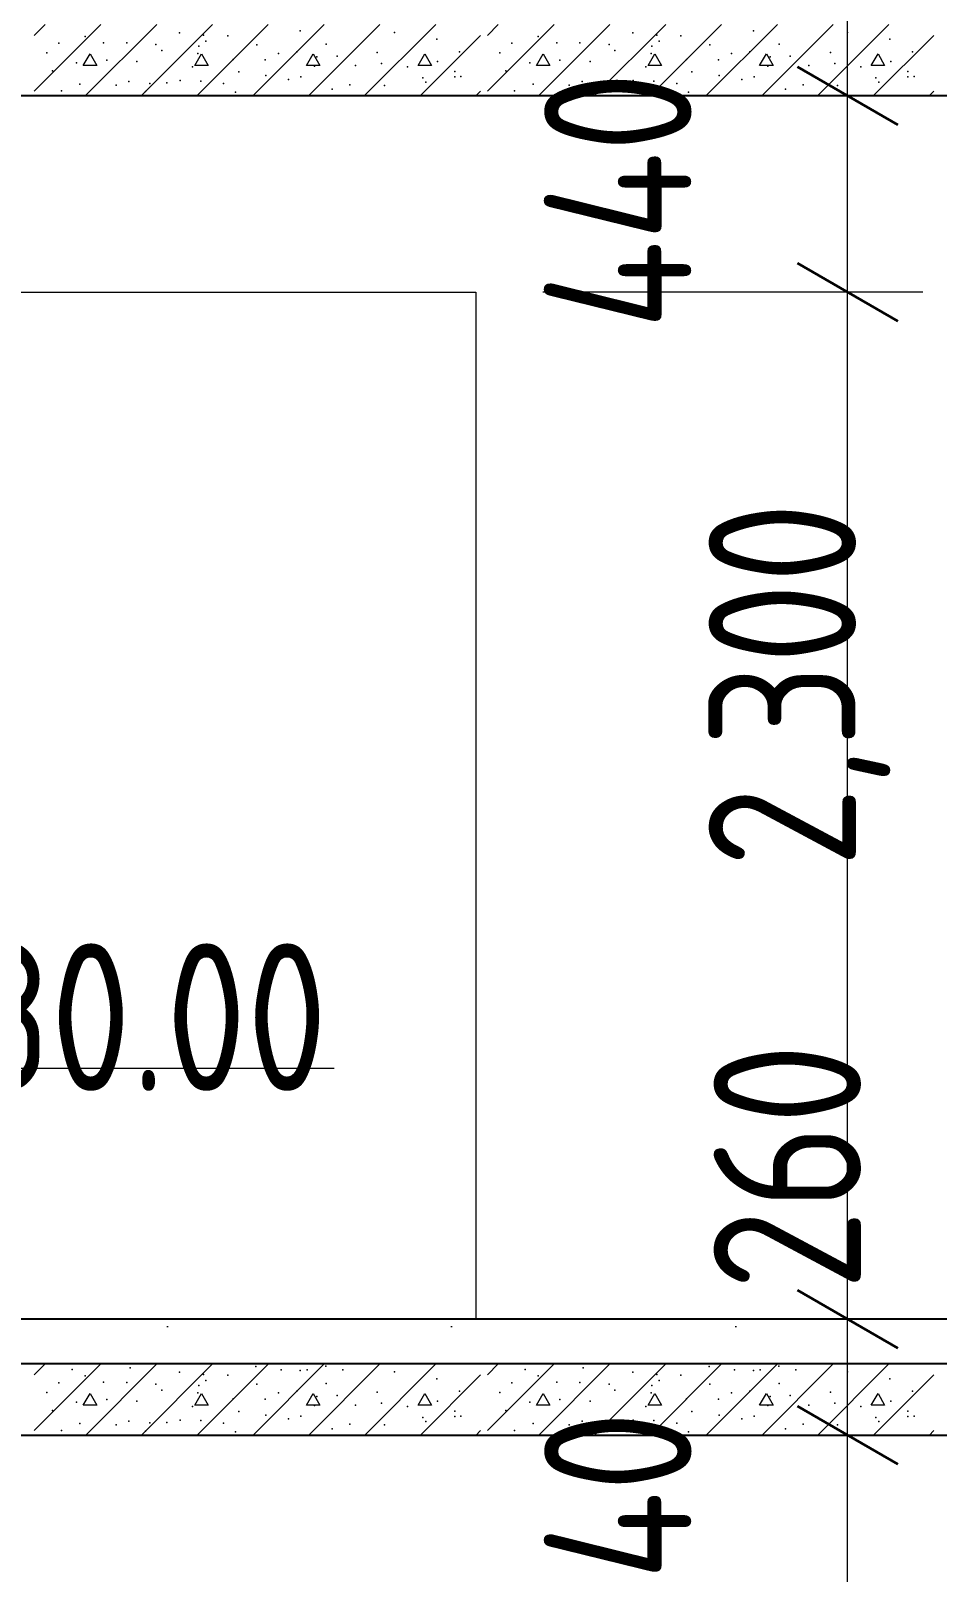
# Model space of a CAD drawing. Header units: millimetres. Extents: x 18162 to 7085488, y 72188 to 247925.
# Drawn here: x 4269616 to 4271646, y 134186 to 137638 of the extents above; entities that cross this region are included whole.
import ezdxf

# ---------------------------------------------------------------- set-up
doc = ezdxf.new("R2010")
doc.units = ezdxf.units.MM
doc.header["$MEASUREMENT"] = 0
doc.layers.add('Archicad Doors', color=7, linetype='Continuous')
doc.layers.add('Structural - Bearing', color=7, linetype='Continuous')
doc.styles.add('GENERATED_STYLE_3', font='', dxfattribs={"width": 0.8})
doc.styles.get('GENERATED_STYLE_3').set_extended_font_data('ISOCPEUR MON')
doc.dimstyles.new('GENERATED_STYLE__12', dxfattribs={"dimtxt": 330.000007, "dimasz": 171, "dimexe": 0.18, "dimexo": 150, "dimgap": 0, "dimtad": 1, "dimdec": 0, "dimzin": 0, "dimdsep": 46, "dimtxsty": 'GENERATED_STYLE_3', "dimblk": 'ARROWHEAD_2', "dimblk1": 'ARROWHEAD_2', "dimblk2": 'ARROWHEAD_2', "dimcen": 0.09, "dimclrd": 13, "dimclre": 13, "dimclrt": 13, "dimadec": 0, "dimazin": 0, "dimtfac": 1, "dimtdec": 4, "dimtmove": 0, "dimatfit": 3, "dimfxl": 1, "dimtolj": 1, "dimtzin": 0, "dimarcsym": 0})

# ---------------------------------------------------------------- blocks, each defined once
blk = doc.blocks.new('*X1387', base_point=(4294986.6, 104752.7))
at = {"layer": 'Structural - Bearing', "color": 7, "linetype": 'Continuous', "lineweight": 9}
for p, q in [((4269623.6, 134628.2), (4269648.1, 134652.7)), ((4269623.6, 134503.2), (4269773.1, 134652.7)), ((4269738.1, 134492.7), (4269898.1, 134652.7)), ((4269863.1, 134492.7), (4270023.1, 134652.7)), ((4269988.1, 134492.7), (4270148.1, 134652.7)), ((4270113.1, 134492.7), (4270273.1, 134652.7)), ((4270238.1, 134492.7), (4270398.1, 134652.7)), ((4270363.1, 134492.7), (4270523.1, 134652.7)), ((4270638.7, 134628.2), (4270663.2, 134652.7)), ((4270638.7, 134503.2), (4270788.2, 134652.7)), ((4270753.2, 134492.7), (4270913.2, 134652.7)), ((4270878.2, 134492.7), (4271038.2, 134652.7)), ((4271003.2, 134492.7), (4271163.2, 134652.7)), ((4271128.2, 134492.7), (4271288.2, 134652.7)), ((4271253.2, 134492.7), (4271413.2, 134652.7)), ((4271378.2, 134492.7), (4271538.2, 134652.7)), ((4270488.1, 134492.7), (4270623.6, 134628.2)), ((4271503.2, 134492.7), (4271638.7, 134628.2)), ((4269733.4, 134560.5), (4269748.6, 134586.5)), ((4269748.6, 134586.5), (4269763.5, 134560.5)), ((4269983.4, 134560.5), (4269998.6, 134586.5)), ((4269998.6, 134586.5), (4270013.5, 134560.5)), ((4270233.4, 134560.5), (4270248.6, 134586.5)), ((4270248.6, 134586.5), (4270263.5, 134560.5)), ((4270483.4, 134560.5), (4270498.6, 134586.5)), ((4270498.6, 134586.5), (4270513.5, 134560.5)), ((4270748.6, 134560.5), (4270763.7, 134586.5)), ((4270763.7, 134586.5), (4270778.6, 134560.5)), ((4270998.6, 134560.5), (4271013.7, 134586.5)), ((4271013.7, 134586.5), (4271028.6, 134560.5)), ((4271248.6, 134560.5), (4271263.7, 134586.5)), ((4271263.7, 134586.5), (4271278.6, 134560.5)), ((4271498.6, 134560.5), (4271513.7, 134586.5)), ((4271513.7, 134586.5), (4271528.6, 134560.5)), ((4269763.5, 134560.5), (4269733.4, 134560.5)), ((4270013.5, 134560.5), (4269983.4, 134560.5)), ((4270263.5, 134560.5), (4270233.4, 134560.5)), ((4270513.5, 134560.5), (4270483.4, 134560.5)), ((4270778.6, 134560.5), (4270748.6, 134560.5)), ((4271028.6, 134560.5), (4270998.6, 134560.5)), ((4271278.6, 134560.5), (4271248.6, 134560.5)), ((4271528.6, 134560.5), (4271498.6, 134560.5)), ((4270613.1, 134492.7), (4270623.6, 134503.2)), ((4271628.2, 134492.7), (4271638.7, 134503.2))]:
    blk.add_line(p, q, dxfattribs=at)
for p in [(4269708.3, 134640.4), (4269838.3, 134644.2), (4269949.1, 134633.9), (4270120.2, 134647.2), (4270177, 134639.1), (4270219.3, 134638), (4270234.8, 134639.5), (4270276.5, 134647.3), (4270314.8, 134639.1), (4270430.3, 134634.9), (4270723.4, 134640.4), (4270853.4, 134644.2), (4270964.2, 134633.9), (4271135.4, 134647.2), (4271192.1, 134639.1), (4271234.5, 134638), (4271249.9, 134639.5), (4271291.7, 134647.3), (4271329.9, 134639.1), (4271445.4, 134634.9), (4269678.6, 134610.3), (4269737.5, 134625.8), (4269778.9, 134611.7), (4269830.7, 134611.4), (4269896.3, 134607.5), (4269992.2, 134604), (4270003, 134628.7), (4270008.1, 134615.2), (4270057.1, 134627.2), (4270122, 134607.1), (4270277.2, 134608.7), (4270525.3, 134619.5), (4270693.8, 134610.3), (4270752.6, 134625.8), (4270794.1, 134611.7), (4270845.8, 134611.4), (4270911.5, 134607.5), (4271007.3, 134604), (4271018.1, 134628.7), (4271023.2, 134615.2), (4271072.2, 134627.2), (4271137.1, 134607.1), (4271292.4, 134608.7), (4271540.4, 134619.5), (4269651.6, 134588.9), (4269718.6, 134567), (4269786.2, 134572.8), (4269853.8, 134569.5), (4269909.3, 134594), (4269990.3, 134587.6), (4270069.4, 134574.1), (4270140.9, 134573.4), (4270170.6, 134587.6), (4270211.8, 134591.4), (4270256.8, 134579.8), (4270302, 134581.7), (4270391.9, 134589.5), (4270401.6, 134564.8), (4270527.3, 134569.5), (4270576.2, 134591.4), (4270666.7, 134588.9), (4270733.7, 134567), (4270801.3, 134572.8), (4270868.9, 134569.5), (4270924.4, 134594), (4271005.4, 134587.6), (4271084.6, 134574.1), (4271156.1, 134573.4), (4271185.7, 134587.6), (4271226.9, 134591.4), (4271272, 134579.8), (4271317.1, 134581.7), (4271407, 134589.5), (4271416.7, 134564.8), (4271542.4, 134569.5), (4271591.3, 134591.4), (4269664.6, 134548.4), (4269978.3, 134557.6), (4270081.7, 134546.4), (4270142.7, 134538.2), (4270193.4, 134529.4), (4270221, 134535.5), (4270251.7, 134559.2), (4270343.6, 134560.5), (4270459.9, 134557.5), (4270493.8, 134532.8), (4270565.5, 134546.8), (4270565.6, 134535), (4270579.4, 134536), (4270679.7, 134548.4), (4270993.4, 134557.6), (4271096.8, 134546.4), (4271157.8, 134538.2), (4271208.5, 134529.4), (4271236.1, 134535.5), (4271266.8, 134559.2), (4271358.7, 134560.5), (4271475, 134557.5), (4271508.9, 134532.8), (4271580.6, 134546.8), (4271580.8, 134535), (4271594.5, 134536), (4269684.7, 134503.6), (4269726.1, 134519), (4269807, 134516.4), (4269835.7, 134524.5), (4269873.2, 134502), (4269882.5, 134520.6), (4269920.3, 134521.5), (4269950.4, 134527), (4269996.7, 134525.8), (4270047.8, 134520.3), (4270074.4, 134500.8), (4270291.2, 134507.4), (4270330.6, 134517.5), (4270407.9, 134515.9), (4270500.6, 134523.6), (4270699.8, 134503.6), (4270741.2, 134519), (4270822.1, 134516.4), (4270850.9, 134524.5), (4270888.3, 134502), (4270897.6, 134520.6), (4270935.4, 134521.5), (4270965.5, 134527), (4271011.8, 134525.8), (4271062.9, 134520.3), (4271089.5, 134500.8), (4271306.3, 134507.4), (4271345.7, 134517.5), (4271423, 134515.9), (4271515.7, 134523.6)]:
    blk.add_point(p, dxfattribs=at)
blk = doc.blocks.new('*X1400', base_point=(4294986.6, 104752.7))
at = {"layer": 'Structural - Bearing', "color": 7, "linetype": 'Continuous', "lineweight": 9}
for p, q in [((4269623.6, 137628.2), (4269648, 137652.7)), ((4269623.6, 137503.2), (4269773, 137652.7)), ((4269738, 137492.7), (4269898, 137652.7)), ((4269863, 137492.7), (4270023, 137652.7)), ((4269988, 137492.7), (4270148, 137652.7)), ((4270113, 137492.7), (4270273, 137652.7)), ((4270238, 137492.7), (4270398, 137652.7)), ((4270363, 137492.7), (4270523, 137652.7)), ((4270638.7, 137628.2), (4270663.2, 137652.7)), ((4270638.7, 137503.2), (4270788.2, 137652.7)), ((4270753.2, 137492.7), (4270913.2, 137652.7)), ((4270878.2, 137492.7), (4271038.2, 137652.7)), ((4271003.2, 137492.7), (4271163.2, 137652.7)), ((4271128.2, 137492.7), (4271288.2, 137652.7)), ((4271253.2, 137492.7), (4271413.2, 137652.7)), ((4271378.2, 137492.7), (4271538.2, 137652.7)), ((4270488, 137492.7), (4270623.6, 137628.2)), ((4271503.2, 137492.7), (4271638.7, 137628.2)), ((4269733.4, 137560.6), (4269748.6, 137586.6)), ((4269748.6, 137586.6), (4269763.5, 137560.5)), ((4269983.4, 137560.6), (4269998.6, 137586.6)), ((4269998.6, 137586.6), (4270013.5, 137560.5)), ((4270233.4, 137560.6), (4270248.6, 137586.6)), ((4270248.6, 137586.6), (4270263.5, 137560.5)), ((4270483.4, 137560.6), (4270498.6, 137586.6)), ((4270498.6, 137586.6), (4270513.5, 137560.5)), ((4270748.6, 137560.6), (4270763.7, 137586.6)), ((4270763.7, 137586.6), (4270778.6, 137560.5)), ((4270998.6, 137560.6), (4271013.7, 137586.6)), ((4271013.7, 137586.6), (4271028.6, 137560.5)), ((4271248.6, 137560.6), (4271263.7, 137586.6)), ((4271263.7, 137586.6), (4271278.6, 137560.5)), ((4271498.6, 137560.6), (4271513.7, 137586.6)), ((4271513.7, 137586.6), (4271528.6, 137560.5)), ((4269763.5, 137560.5), (4269733.4, 137560.6)), ((4270013.5, 137560.5), (4269983.4, 137560.6)), ((4270263.5, 137560.5), (4270233.4, 137560.6)), ((4270513.5, 137560.5), (4270483.4, 137560.6)), ((4270778.6, 137560.5), (4270748.6, 137560.6)), ((4271028.6, 137560.5), (4270998.6, 137560.6)), ((4271278.6, 137560.5), (4271248.6, 137560.6)), ((4271528.6, 137560.5), (4271498.6, 137560.6)), ((4270613, 137492.7), (4270623.6, 137503.2)), ((4271628.2, 137492.7), (4271638.7, 137503.2))]:
    blk.add_line(p, q, dxfattribs=at)
for p in [(4270219.3, 137638), (4271234.5, 137638), (4269678.6, 137610.4), (4269737.5, 137625.9), (4269778.9, 137611.8), (4269830.7, 137611.4), (4269896.3, 137607.5), (4269949.1, 137634), (4269992.2, 137604), (4270003, 137628.8), (4270008.1, 137615.2), (4270057.1, 137627.2), (4270122, 137607.1), (4270277.2, 137608.8), (4270430.3, 137634.9), (4270525.3, 137619.5), (4270693.8, 137610.4), (4270752.6, 137625.9), (4270794.1, 137611.8), (4270845.8, 137611.4), (4270911.5, 137607.5), (4270964.2, 137634), (4271007.3, 137604), (4271018.1, 137628.8), (4271023.2, 137615.2), (4271072.2, 137627.2), (4271137.1, 137607.1), (4271292.4, 137608.8), (4271445.4, 137634.9), (4271540.4, 137619.5), (4269651.6, 137588.9), (4269718.6, 137567), (4269786.2, 137572.8), (4269853.8, 137569.6), (4269909.3, 137594.1), (4269990.3, 137587.6), (4270069.4, 137574.1), (4270140.9, 137573.4), (4270170.6, 137587.6), (4270211.8, 137591.5), (4270256.8, 137579.9), (4270302, 137581.8), (4270391.9, 137589.5), (4270527.3, 137569.6), (4270576.2, 137591.5), (4270666.7, 137588.9), (4270733.7, 137567), (4270801.3, 137572.8), (4270868.9, 137569.6), (4270924.4, 137594.1), (4271005.4, 137587.6), (4271084.6, 137574.1), (4271156.1, 137573.4), (4271185.7, 137587.6), (4271226.9, 137591.5), (4271272, 137579.9), (4271317.1, 137581.8), (4271407, 137589.5), (4271542.4, 137569.6), (4271591.3, 137591.5), (4269664.6, 137548.4), (4269978.3, 137557.7), (4270081.7, 137546.4), (4270142.7, 137538.3), (4270221, 137535.5), (4270251.7, 137559.3), (4270343.6, 137560.6), (4270401.6, 137564.9), (4270459.9, 137557.5), (4270493.8, 137532.9), (4270565.5, 137546.9), (4270565.6, 137535.1), (4270579.4, 137536.1), (4270679.7, 137548.4), (4270993.4, 137557.7), (4271096.8, 137546.4), (4271157.8, 137538.3), (4271236.1, 137535.5), (4271266.8, 137559.3), (4271358.7, 137560.6), (4271416.7, 137564.9), (4271475, 137557.5), (4271508.9, 137532.9), (4271580.6, 137546.9), (4271580.8, 137535.1), (4271594.5, 137536.1), (4269684.7, 137503.6), (4269726.1, 137519.1), (4269807, 137516.4), (4269835.7, 137524.5), (4269873.2, 137502.1), (4269882.5, 137520.6), (4269920.3, 137521.6), (4269950.4, 137527.1), (4269996.7, 137525.8), (4270047.8, 137520.3), (4270074.4, 137500.8), (4270193.4, 137529.4), (4270291.2, 137507.4), (4270330.6, 137517.5), (4270407.9, 137516), (4270500.6, 137523.7), (4270699.8, 137503.6), (4270741.2, 137519.1), (4270822.1, 137516.4), (4270850.9, 137524.5), (4270888.3, 137502.1), (4270897.6, 137520.6), (4270935.4, 137521.6), (4270965.5, 137527.1), (4271011.8, 137525.8), (4271062.9, 137520.3), (4271089.5, 137500.8), (4271208.5, 137529.4), (4271306.3, 137507.4), (4271345.7, 137517.5), (4271423, 137516), (4271515.7, 137523.7)]:
    blk.add_point(p, dxfattribs=at)
blk = doc.blocks.new('*D1715', base_point=(4294986.6, 104752.7))
at = {"color": 12, "linetype": 'Continuous', "lineweight": 35}
for p, q in [((4271333.2, 134117.7), (4271558.2, 133987.8)), ((4271333.2, 131817.7), (4271558.2, 131687.8))]:
    blk.add_line(p, q, dxfattribs=at)
at = {"color": 13, "linetype": 'Continuous', "lineweight": 13}
for p, q in [((4271614.4, 134052.7), (4270763.1, 134052.7)), ((4271445.7, 131752.7), (4271445.7, 134052.7)), ((4271614.4, 131752.7), (4271276.9, 131752.7))]:
    blk.add_line(p, q, dxfattribs=at)
at = {"color": 13, "lineweight": 13, "char_height": 330, "attachment_point": 7, "rotation": 90, "style": 'GENERATED_STYLE_3'}
for s, insert in [('\\A1;{\\pql;\\fISOCPEUR MON|b0|i0|c0|p0;\\W0.800000;440}', (4271096, 133969.7)), ('\\A1;{\\pql;\\fISOCPEUR MON|b0|i0|c0|p0;\\W0.800000;2,300}', (4271541.3, 132764.4)), ('\\A1;{\\pql;\\fISOCPEUR MON|b0|i0|c0|p0;\\W0.800000;260}', (4271475.5, 131817.7))]:
    blk.add_mtext(s, dxfattribs=dict(at, insert=insert))
blk = doc.blocks.new('ARROWHEAD_2')
at = {"color": 0, "linetype": 'Continuous', "lineweight": 0}
for p, q in [((-0.378, -0.655), (0.378, 0.655)), ((0, 0), (-1, 0))]:
    blk.add_line(p, q, dxfattribs=at)
blk = doc.blocks.new('*D1716', base_point=(4294986.6, 104752.7))
at = {"color": 12, "linetype": 'Continuous', "lineweight": 35}
for p, q in [((4271333.2, 134557.7), (4271558.2, 134427.8)), ((4271333.2, 134117.7), (4271558.2, 133987.8))]:
    blk.add_line(p, q, dxfattribs=at)
at = {"color": 13, "linetype": 'Continuous', "lineweight": 13}
for p, q in [((4271614.4, 134492.7), (4271276.9, 134492.7)), ((4271445.7, 134052.7), (4271445.7, 134492.7)), ((4271614.4, 134052.7), (4270763.1, 134052.7))]:
    blk.add_line(p, q, dxfattribs=at)
blk = doc.blocks.new('*D1717', base_point=(4294986.6, 104752.7))
at = {"color": 12, "linetype": 'Continuous', "lineweight": 35}
for p, q in [((4271333.2, 134817.7), (4271558.2, 134687.8)), ((4271333.2, 134557.7), (4271558.2, 134427.8))]:
    blk.add_line(p, q, dxfattribs=at)
at = {"color": 13, "linetype": 'Continuous', "lineweight": 13}
for p, q in [((4271614.4, 134752.7), (4271276.9, 134752.7)), ((4271445.7, 134492.7), (4271445.7, 134752.7)), ((4271614.4, 134492.7), (4271276.9, 134492.7))]:
    blk.add_line(p, q, dxfattribs=at)
blk = doc.blocks.new('*D1718', base_point=(4294986.6, 104752.7))
at = {"color": 12, "linetype": 'Continuous', "lineweight": 35}
for p, q in [((4271333.2, 137117.7), (4271558.2, 136987.8)), ((4271333.2, 134817.7), (4271558.2, 134687.8))]:
    blk.add_line(p, q, dxfattribs=at)
at = {"color": 13, "linetype": 'Continuous', "lineweight": 13}
for p, q in [((4271614.4, 137052.7), (4270763.1, 137052.7)), ((4271445.7, 134752.7), (4271445.7, 137052.7)), ((4271614.4, 134752.7), (4271276.9, 134752.7))]:
    blk.add_line(p, q, dxfattribs=at)
at = {"color": 13, "lineweight": 13, "char_height": 330, "attachment_point": 7, "rotation": 90, "style": 'GENERATED_STYLE_3'}
for s, insert in [('\\A1;{\\pql;\\fISOCPEUR MON|b0|i0|c0|p0;\\W0.800000;440}', (4271096, 136969.7)), ('\\A1;{\\pql;\\fISOCPEUR MON|b0|i0|c0|p0;\\W0.800000;2,300}', (4271541.3, 135764.4)), ('\\A1;{\\pql;\\fISOCPEUR MON|b0|i0|c0|p0;\\W0.800000;260}', (4271475.5, 134817.7))]:
    blk.add_mtext(s, dxfattribs=dict(at, insert=insert))
blk = doc.blocks.new('*D1719', base_point=(4294986.6, 104752.7))
at = {"color": 12, "linetype": 'Continuous', "lineweight": 35}
for p, q in [((4271333.2, 137557.7), (4271558.2, 137427.8)), ((4271333.2, 137117.7), (4271558.2, 136987.8))]:
    blk.add_line(p, q, dxfattribs=at)
at = {"color": 13, "linetype": 'Continuous', "lineweight": 13}
for p, q in [((4271614.4, 137492.7), (4271276.9, 137492.7)), ((4271445.7, 137052.7), (4271445.7, 137492.7)), ((4271614.4, 137052.7), (4270763.1, 137052.7))]:
    blk.add_line(p, q, dxfattribs=at)
blk = doc.blocks.new('*D1720', base_point=(4294986.6, 104752.7))
at = {"color": 12, "linetype": 'Continuous', "lineweight": 35}
for p, q in [((4271333.2, 137817.7), (4271558.2, 137687.8)), ((4271333.2, 137557.7), (4271558.2, 137427.8))]:
    blk.add_line(p, q, dxfattribs=at)
at = {"color": 13, "linetype": 'Continuous', "lineweight": 13}
for p, q in [((4271614.4, 137752.7), (4271276.9, 137752.7)), ((4271445.7, 137492.7), (4271445.7, 137752.7)), ((4271614.4, 137492.7), (4271276.9, 137492.7))]:
    blk.add_line(p, q, dxfattribs=at)

msp = doc.modelspace()

# ---------------------------------------------------------------- hatches: boundary and pattern name
at = {"layer": 'Structural - Bearing', "linetype": 'Continuous', "lineweight": 9}
h = msp.add_hatch(dxfattribs=at)
h.set_pattern_fill('Lightweight_Concrete_0003', style=0, pattern_type=2)
h.set_pattern_definition([(0, (4294986.6, 104752.7), (0, 1169.134), [73.125, -601.875]), (0, (4295324.1, 105337.3), (0, 1169.134), [73.125, -601.875]), (60, (4294986.6, 104752.7), (-1012.5, 584.567), [73.125, -601.875]), (60, (4295661.6, 104752.7), (-1012.5, 584.567), [73.125, -601.875]), (120, (4295059.7, 104752.7), (1012.5, 584.567), [73.125, -601.875]), (120, (4295734.7, 104752.7), (1012.5, 584.567), [73.125, -601.875]), (0, (4294986.58, 104865.2), (0, 225), [0, -225, 0, -337.5]), (45, (4295099.08, 104865.2), (-159.099, 159.099), [0, -168.75, 0, -281.25])])
h.paths.add_polyline_path([(4274013.1, 134752.7), (4267713.1, 134752.7), (4267713.1, 134652.7), (4274013.1, 134652.7)])

# ---------------------------------------------------------------- linework, layer by layer
at = {"color": 13, "linetype": 'Continuous', "lineweight": 13}
msp.add_line((4269069.5, 135315.2), (4270295.7, 135315.2), dxfattribs=at)
at = {"layer": 'Archicad Doors', "color": 7, "linetype": 'Continuous', "lineweight": 9}
for p, q in [((4269213.1, 137052.7), (4270613.1, 137052.7)), ((4270613.1, 137052.7), (4270613.1, 134752.7))]:
    msp.add_line(p, q, dxfattribs=at)
at = {"layer": 'Structural - Bearing', "color": 7, "linetype": 'Continuous', "lineweight": 25}
for p, q in [((4274013.1, 137492.7), (4267713.1, 137492.7)), ((4274013.1, 134752.7), (4267713.1, 134752.7)), ((4274013.1, 134652.7), (4267713.1, 134652.7)), ((4274013.1, 134492.7), (4267713.1, 134492.7))]:
    msp.add_line(p, q, dxfattribs=at)

# ---------------------------------------------------------------- block references
at = {"layer": 'Structural - Bearing', "lineweight": 0}
for name in ['*X1400', '*X1387']:
    msp.add_blockref(name, (4294986.6, 104752.7), dxfattribs=at)

# ---------------------------------------------------------------- texts
at = {"color": 13, "lineweight": 13, "insert": (4269294.5, 135264.4), "char_height": 330, "attachment_point": 7, "style": 'GENERATED_STYLE_3'}
msp.add_mtext('\\A1;{\\pql;\\fISOCPEUR MON|b0|i0|c0|p0;\\W0.800000;+30.00}', dxfattribs=at)

# ---------------------------------------------------------------- dimensions: what is measured, and where the dimension line sits
at = {"color": 13, "linetype": 'Continuous', "lineweight": 13}
for base, p1, p2, picture, middle in [((4271445.7, 137752.7), (4259113.1, 137492.7), (4259113.1, 137752.7), '*D1720', (4271214.7, 138194.4)), ((4271445.7, 137052.7), (4259113.1, 134752.7), (4270613.1, 137052.7), '*D1718', (4271214.7, 136317.2)), ((4271445.7, 137492.7), (4270613.1, 137052.7), (4259113.1, 137492.7), '*D1719', (4270835.2, 137346.4)), ((4271445.7, 134752.7), (4259113.1, 134492.7), (4259113.1, 134752.7), '*D1717', (4271214.7, 135194.4)), ((4271445.7, 134052.7), (4259113.1, 131752.7), (4270613.1, 134052.7), '*D1715', (4271214.7, 133317.2)), ((4271445.7, 134492.7), (4270613.1, 134052.7), (4259113.1, 134492.7), '*D1716', (4270835.2, 134346.4))]:
    dim = msp.add_linear_dim(base=base, p1=p1, p2=p2, angle=90, dimstyle='GENERATED_STYLE__12', dxfattribs=at)
    dim.commit()
    dim.dimension.update_dxf_attribs({"geometry": picture, "text_midpoint": middle, "dimtype": 160, "text_rotation": 90})

doc.saveas('drawing.dxf')
